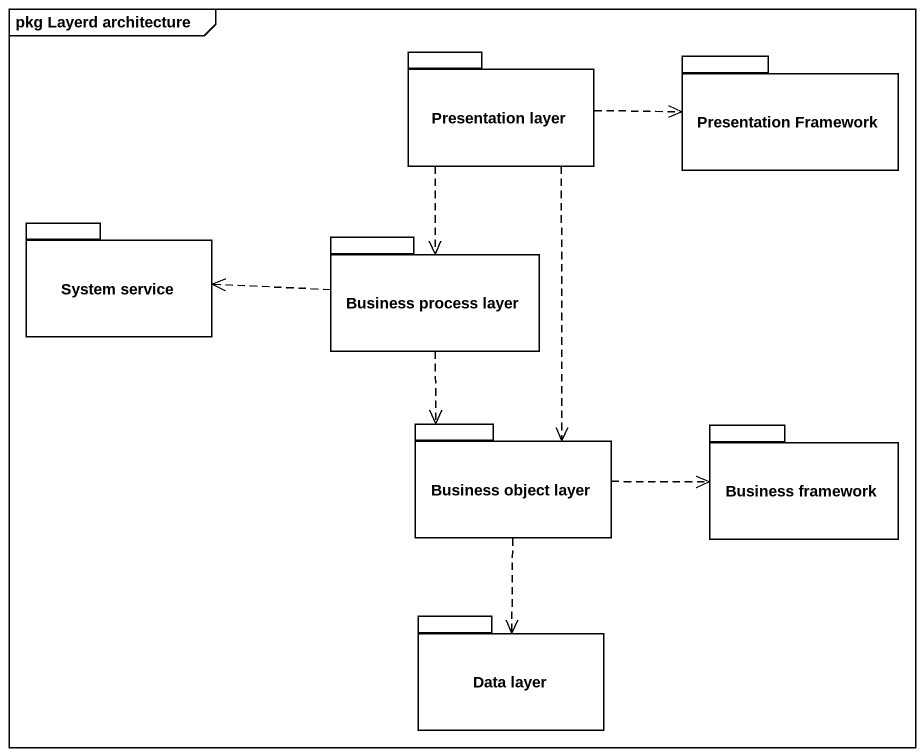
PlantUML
@startuml
mainframe pkg Layerd architecture
package "Presentation layer" as Presentation_layer {
}
package "Presentation Framework" as Presentation_Framework {
}
package "System service" as System_service {
}
package "Business process layer" as Business_process_layer {
}
package "Business object layer" as Business_object_layer {
}
package "Business framework" as Business_framework {
}
package "Data layer" as Data_layer {
}
Presentation_layer .right.> Presentation_Framework
Presentation_layer ..> Business_process_layer
Presentation_layer ..> Business_object_layer
Business_process_layer .left.> System_service
Business_process_layer ..> Business_object_layer
Business_object_layer .right.> Business_framework
Business_object_layer ..> Data_layer
@enduml
